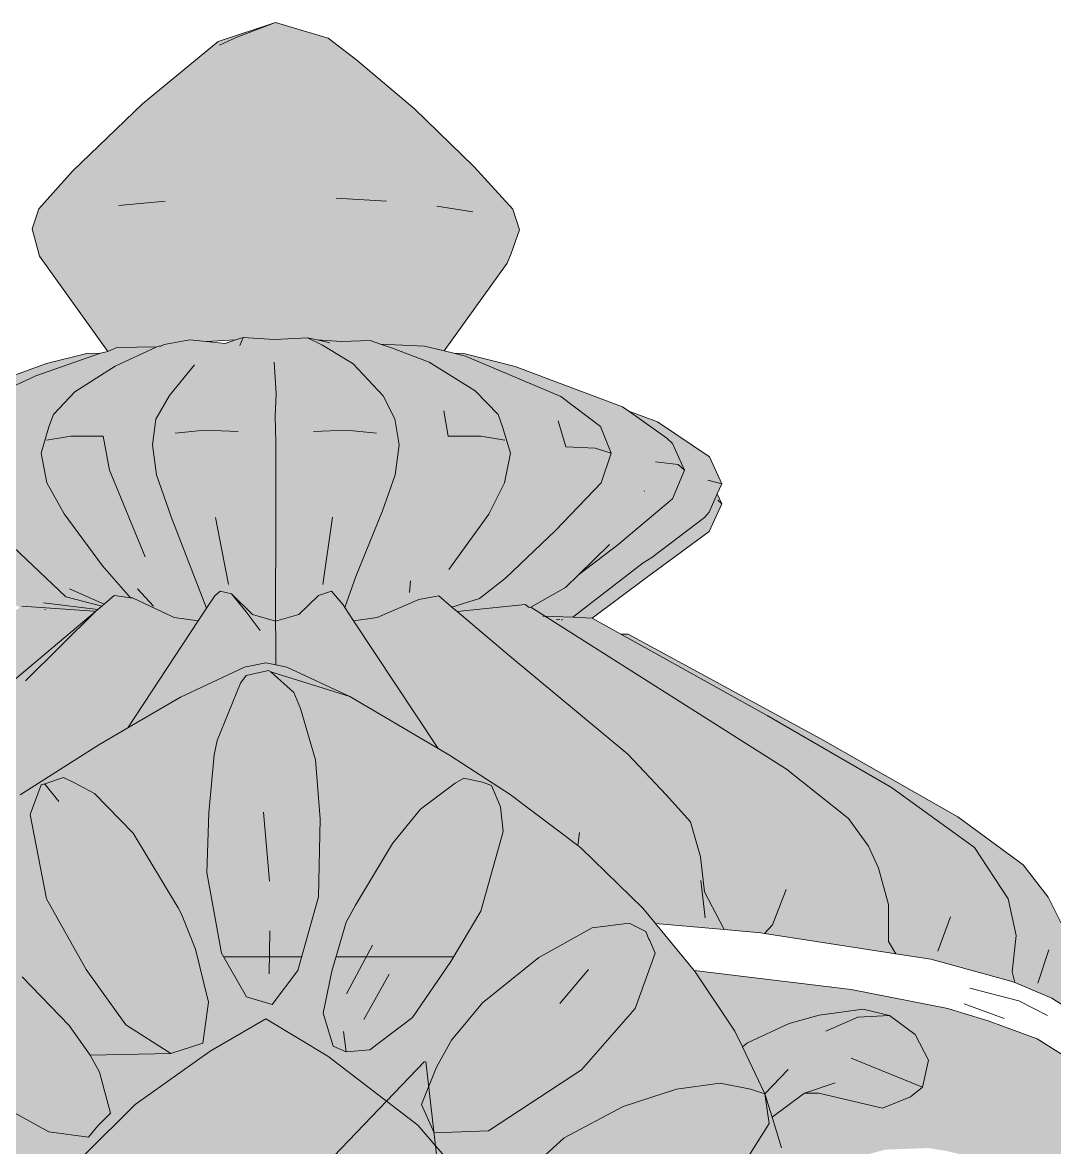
# Model space of a CAD drawing. Header units: inches. Extents: x 12792 to 19925, y -3298 to -817.
# Drawn here: x 18035.01 to 18041.2, y -954.05 to -947.29 of the extents above; entities that cross this region are included whole.
import ezdxf

# ---------------------------------------------------------------- set-up
doc = ezdxf.new("R2010")
doc.units = ezdxf.units.IN
doc.header["$MEASUREMENT"] = 0
doc.layers.add('.', color=30, linetype='Continuous')
doc.layers.add('Edges', color=7, linetype='Continuous')
pattern_1 = [(0, (18297.873, -2321.543), (0, 6.742824), [4.90387, -1.83895]), (90, (18297.873, -2321.543), (-6.742824, 4e-16), [4.90387, -1.83895])]

# ---------------------------------------------------------------- blocks, each defined once
blk = doc.blocks.new('gwg')
at = {"lineweight": 0}
h = blk.add_hatch(color=6, dxfattribs=at)
h.dxf.hatch_style = 1
h.set_gradient(color1=(248, 215, 49), color2=(247, 242, 129), name='CYLINDER')
h.paths.add_polyline_path([(18455.7938, -1564.4049), (18455.7746, -1564.3453), (18455.6631, -1564.2234), (18455.4934, -1564.0586), (18455.3291, -1563.9193), (18455.2471, -1563.8562), (18455.0965, -1563.8117), (18454.9318, -1563.8659), (18454.7158, -1564.0444), (18454.5157, -1564.2368), (18454.4191, -1564.3445), (18454.4005, -1564.4021), (18454.421, -1564.4802), (18454.6164, -1564.7523), (18454.6424, -1564.7409), (18454.7565, -1564.7394), (18454.7638, -1564.7376), (18454.7679, -1564.7372), (18454.7778, -1564.7328), (18454.8512, -1564.7193), (18454.8983, -1564.724), (18454.9816, -1564.7197), (18455.0034, -1564.7125), (18455.0934, -1564.718), (18455.1879, -1564.7135), (18455.2155, -1564.7196), (18455.284, -1564.7238), (18455.3667, -1564.7209), (18455.396, -1564.7312), (18455.5224, -1564.7376), (18455.578, -1564.751), (18455.7584, -1564.4998), (18455.7702, -1564.4719)])
h = blk.add_hatch(color=6, dxfattribs=at)
h.dxf.hatch_style = 1
h.set_gradient(color1=(248, 215, 49), color2=(247, 242, 129), name='CYLINDER')
h.paths.add_polyline_path([(18455.4496, -1565.0198), (18455.437, -1564.9451), (18455.4036, -1564.8791), (18455.3179, -1564.7881), (18455.2301, -1564.7343), (18455.1879, -1564.7135), (18455.0934, -1564.718), (18455.0034, -1564.7125), (18454.9816, -1564.7197), (18454.9523, -1564.7293), (18454.8983, -1564.724), (18454.8512, -1564.7193), (18454.7778, -1564.7328), (18454.7679, -1564.7372), (18454.7638, -1564.7376), (18454.7565, -1564.7394), (18454.6373, -1564.795), (18454.5223, -1564.8676), (18454.4614, -1564.9331), (18454.448, -1564.9681), (18454.4259, -1565.0436), (18454.4426, -1565.1287), (18454.4915, -1565.2171), (18454.6018, -1565.3653), (18454.6818, -1565.4567), (18454.6875, -1565.4574), (18454.806, -1565.5134), (18454.8751, -1565.5233), (18454.8986, -1565.4866), (18454.9226, -1565.4513), (18454.9383, -1565.4381), (18454.9701, -1565.446), (18455.0307, -1565.5046), (18455.0965, -1565.5242), (18455.1632, -1565.5046), (18455.2186, -1565.4501), (18455.2566, -1565.4382), (18455.2893, -1565.4774), (18455.294, -1565.4846), (18455.3258, -1565.3959), (18455.4021, -1565.2085), (18455.4381, -1565.1055)])
h = blk.add_hatch(color=6, dxfattribs=at)
h.dxf.hatch_style = 1
h.set_gradient(color1=(248, 215, 49), color2=(247, 242, 129), name='CYLINDER')
h.paths.add_polyline_path([(18455.396, -1564.7312), (18455.3667, -1564.7209), (18455.284, -1564.7238), (18455.2155, -1564.7196), (18455.1879, -1564.7135), (18455.2301, -1564.7343), (18455.3179, -1564.7881), (18455.4036, -1564.8791), (18455.437, -1564.9451), (18455.4496, -1565.0198), (18455.4381, -1565.1055), (18455.4021, -1565.2085), (18455.3258, -1565.3959), (18455.294, -1565.4846), (18455.3195, -1565.5231), (18455.387, -1565.5134), (18455.5056, -1565.4619), (18455.563, -1565.4516), (18455.6008, -1565.4836), (18455.6798, -1565.4588), (18455.7541, -1565.4009), (18455.8964, -1565.2649), (18456.0269, -1565.1278), (18456.0564, -1565.0437), (18456.0258, -1564.9674), (18455.9116, -1564.8814), (18455.6398, -1564.7659), (18455.6059, -1564.7577), (18455.578, -1564.751), (18455.5224, -1564.7376)])
h = blk.add_hatch(color=6, dxfattribs=at)
h.dxf.hatch_style = 1
h.set_gradient(color1=(248, 215, 49), color2=(247, 242, 129), name='CYLINDER')
h.paths.add_polyline_path([(18454.167, -1565.1278), (18454.1375, -1565.0437), (18454.166, -1564.9684), (18454.2534, -1564.8999), (18454.3126, -1564.8681), (18454.4103, -1564.8227), (18454.5952, -1564.7576), (18454.5567, -1564.7585), (18454.4412, -1564.7866), (18454.1076, -1564.9094), (18454.0899, -1564.922), (18453.9786, -1565.0006), (18453.9628, -1565.0153), (18453.9285, -1565.0917), (18453.9628, -1565.1738), (18454.0864, -1565.2812), (18454.211, -1565.375), (18454.2671, -1565.4273), (18454.3648, -1565.4851), (18454.371, -1565.4811), (18454.5762, -1565.4954), (18454.5814, -1565.4959), (18454.5876, -1565.4907), (18454.5992, -1565.4809), (18454.4966, -1565.4539), (18454.3083, -1565.2756)])
h = blk.add_hatch(color=6, dxfattribs=at)
h.dxf.hatch_style = 1
h.set_gradient(color1=(248, 215, 49), color2=(247, 242, 129), name='CYLINDER')
h.paths.add_polyline_path([(18454.4259, -1565.0436), (18454.448, -1564.9681), (18454.4614, -1564.9331), (18454.5223, -1564.8676), (18454.6373, -1564.795), (18454.7565, -1564.7394), (18454.6424, -1564.7409), (18454.6164, -1564.7523), (18454.5952, -1564.7576), (18454.4103, -1564.8227), (18454.3126, -1564.8681), (18454.2534, -1564.8999), (18454.166, -1564.9684), (18454.1375, -1565.0437), (18454.167, -1565.1278), (18454.3083, -1565.2756), (18454.4966, -1565.4539), (18454.5992, -1565.4809), (18454.6064, -1565.4749), (18454.6348, -1565.4509), (18454.6818, -1565.4567), (18454.6018, -1565.3653), (18454.4915, -1565.2171), (18454.4426, -1565.1287)])
h = blk.add_hatch(color=6, dxfattribs=at)
h.dxf.hatch_style = 1
h.set_gradient(color1=(248, 215, 49), color2=(247, 242, 129), name='CYLINDER')
h.paths.add_polyline_path([(18456.2655, -1565.0917), (18456.2311, -1565.0153), (18456.2154, -1565.0006), (18456.1061, -1564.9234), (18456.0879, -1564.9105), (18455.7815, -1564.7951), (18455.6344, -1564.7587), (18455.6059, -1564.7577), (18455.6398, -1564.7659), (18455.9116, -1564.8814), (18456.0258, -1564.9674), (18456.0564, -1565.0437), (18456.0269, -1565.1278), (18455.8964, -1565.2649), (18455.7541, -1565.4009), (18455.6798, -1565.4588), (18455.6008, -1565.4836), (18455.6154, -1565.4959), (18455.8097, -1565.4767), (18455.8219, -1565.4845), (18455.8261, -1565.4842), (18455.9258, -1565.4273), (18455.963, -1565.3911), (18456.0752, -1565.3058), (18456.2311, -1565.1738)])
h = blk.add_hatch(color=6, dxfattribs=at)
h.dxf.hatch_style = 1
h.set_gradient(color1=(248, 215, 49), color2=(247, 242, 129), name='CYLINDER')
h.paths.add_polyline_path([(18456.3595, -1565.1598), (18456.3724, -1565.1308), (18456.3371, -1565.0535), (18456.1886, -1564.9542), (18456.1061, -1564.9234), (18456.2154, -1565.0006), (18456.2311, -1565.0153), (18456.2655, -1565.0917), (18456.2311, -1565.1738), (18456.0752, -1565.3058), (18455.963, -1565.3911), (18455.9258, -1565.4273), (18455.8261, -1565.4842), (18455.8666, -1565.5098), (18455.9461, -1565.5129), (18456.1473, -1565.3572), (18456.1723, -1565.3414), (18456.3233, -1565.2277), (18456.3361, -1565.212)])
h = blk.add_hatch(color=6, dxfattribs=at)
h.dxf.hatch_style = 1
h.set_gradient(color1=(248, 215, 49), color2=(247, 242, 129), name='CYLINDER')
h.paths.add_polyline_path([(18456.3361, -1565.2678), (18456.3724, -1565.1885), (18456.3595, -1565.1598), (18456.3361, -1565.212), (18456.3233, -1565.2277), (18456.1723, -1565.3414), (18456.1473, -1565.3572), (18455.9461, -1565.5129), (18456.0017, -1565.5151), (18456.1559, -1565.3997)])
h = blk.add_hatch(color=6, dxfattribs=at)
h.dxf.hatch_style = 1
h.set_gradient(color1=(248, 215, 49), color2=(247, 242, 129), name='CYLINDER')
h.paths.add_polyline_path([(18455.0967, -1565.5812), (18455.0965, -1565.5242), (18455.0307, -1565.5046), (18454.9701, -1565.446), (18454.9383, -1565.4381), (18454.9226, -1565.4513), (18454.8986, -1565.4866), (18454.8751, -1565.5233), (18454.6734, -1565.8291), (18454.8243, -1565.741), (18455.0077, -1565.6552), (18455.068, -1565.6426), (18455.0967, -1565.6486)])
h = blk.add_hatch(color=6, dxfattribs=at)
h.dxf.hatch_style = 1
h.set_gradient(color1=(248, 215, 49), color2=(247, 242, 129), name='CYLINDER')
h.paths.add_polyline_path([(18455.3195, -1565.5231), (18455.294, -1565.4846), (18455.2893, -1565.4774), (18455.2566, -1565.4382), (18455.2186, -1565.4501), (18455.1632, -1565.5046), (18455.0965, -1565.5242), (18455.0967, -1565.5812), (18455.0967, -1565.6486), (18455.1284, -1565.6552), (18455.3089, -1565.7392), (18455.5612, -1565.8881)])
h = blk.add_hatch(color=6, dxfattribs=at)
h.dxf.hatch_style = 1
h.set_gradient(color1=(248, 215, 49), color2=(247, 242, 129), name='CYLINDER')
h.paths.add_polyline_path([(18454.8751, -1565.5233), (18454.806, -1565.5134), (18454.6875, -1565.4574), (18454.6818, -1565.4567), (18454.6348, -1565.4509), (18454.6064, -1565.4749), (18454.5992, -1565.4809), (18454.5876, -1565.4907), (18454.5814, -1565.4959), (18454.0984, -1565.9033), (18453.9805, -1566.0272), (18453.9255, -1566.1055), (18453.9137, -1566.1671), (18453.8863, -1566.2689), (18453.8811, -1566.311), (18453.863, -1566.3399), (18453.8238, -1566.4061), (18453.9497, -1566.3932), (18453.9891, -1566.3458), (18454.165, -1566.1733), (18454.3657, -1566.0208), (18454.591, -1565.8772), (18454.6734, -1565.8291)])
h = blk.add_hatch(color=6, dxfattribs=at)
h.dxf.hatch_style = 1
h.set_gradient(color1=(248, 215, 49), color2=(247, 242, 129), name='CYLINDER')
h.paths.add_polyline_path([(18456.2134, -1566.0203), (18456.1035, -1565.9039), (18455.7653, -1565.6226), (18455.6154, -1565.4959), (18455.6008, -1565.4836), (18455.563, -1565.4516), (18455.5056, -1565.4619), (18455.387, -1565.5134), (18455.3195, -1565.5231), (18455.5612, -1565.8881), (18455.5961, -1565.9087), (18455.7674, -1566.0192), (18455.9606, -1566.1653), (18455.9703, -1566.1727), (18456.1464, -1566.3449), (18456.1824, -1566.3885), (18456.3789, -1566.4058), (18456.3233, -1566.2982), (18456.3116, -1566.1975), (18456.2831, -1566.0976)])
h = blk.add_hatch(color=6, dxfattribs=at)
h.dxf.hatch_style = 1
h.set_gradient(color1=(248, 215, 49), color2=(247, 242, 129), name='CYLINDER')
h.paths.add_polyline_path([(18454.5814, -1565.4959), (18454.5762, -1565.4954), (18454.371, -1565.4811), (18454.3648, -1565.4851), (18454.3261, -1565.5105), (18453.6294, -1565.9579), (18453.4613, -1566.0898), (18453.4255, -1566.1689), (18453.3759, -1566.2327), (18453.3523, -1566.3354), (18453.3504, -1566.4411), (18453.3312, -1566.4715), (18453.3904, -1566.4591), (18453.7122, -1566.4175), (18453.8238, -1566.4061), (18453.863, -1566.3399), (18453.8811, -1566.311), (18453.8863, -1566.2689), (18453.9137, -1566.1671), (18453.9255, -1566.1055), (18453.9805, -1566.0272), (18454.0984, -1565.9033)])
h = blk.add_hatch(color=6, dxfattribs=at)
h.dxf.hatch_style = 1
h.set_gradient(color1=(248, 215, 49), color2=(247, 242, 129), name='CYLINDER')
h.paths.add_polyline_path([(18456.7346, -1566.0879), (18456.5574, -1565.9468), (18455.8261, -1565.4842), (18455.8219, -1565.4845), (18455.8097, -1565.4767), (18455.6154, -1565.4959), (18455.7653, -1565.6226), (18456.1035, -1565.9039), (18456.2134, -1566.0203), (18456.2831, -1566.0976), (18456.3116, -1566.1975), (18456.3233, -1566.2982), (18456.3789, -1566.4058), (18456.4844, -1566.4151), (18456.4943, -1566.417), (18456.8701, -1566.4752), (18456.8494, -1566.4401), (18456.8494, -1566.3345), (18456.82, -1566.2307), (18456.7915, -1566.1671)])
h = blk.add_hatch(color=6, dxfattribs=at)
h.dxf.hatch_style = 1
h.set_gradient(color1=(248, 215, 49), color2=(247, 242, 129), name='CYLINDER')
h.paths.add_polyline_path([(18457.191, -1566.3178), (18457.0948, -1566.171), (18456.8573, -1565.9998), (18456.502, -1565.7933), (18456.0839, -1565.5608), (18456.0017, -1565.5151), (18455.9461, -1565.5129), (18455.8666, -1565.5098), (18456.5574, -1565.9468), (18456.7346, -1566.0879), (18456.7915, -1566.1671), (18456.82, -1566.2307), (18456.8494, -1566.3345), (18456.8494, -1566.4401), (18456.8701, -1566.4752), (18456.9697, -1566.4907), (18457.1988, -1566.5531), (18457.21, -1566.5577), (18457.2028, -1566.5272), (18457.2145, -1566.4225)])
h = blk.add_hatch(color=6, dxfattribs=at)
h.dxf.hatch_style = 1
h.set_gradient(color1=(248, 215, 49), color2=(247, 242, 129), name='CYLINDER')
h.paths.add_polyline_path([(18457.3058, -1566.3137), (18457.2342, -1566.2209), (18457.0477, -1566.0839), (18456.6551, -1565.8608), (18456.1043, -1565.5615), (18456.0839, -1565.5608), (18456.502, -1565.7933), (18456.8573, -1565.9998), (18457.0948, -1566.171), (18457.191, -1566.3178), (18457.2145, -1566.4225), (18457.2028, -1566.5272), (18457.21, -1566.5577), (18457.3163, -1566.6017), (18457.353, -1566.6263), (18457.3697, -1566.5477), (18457.3755, -1566.5204), (18457.3569, -1566.4166)])
h = blk.add_hatch(color=6, dxfattribs=at)
h.dxf.hatch_style = 1
h.set_gradient(color1=(248, 215, 49), color2=(247, 242, 129), name='CYLINDER')
h.paths.add_polyline_path([(18455.5612, -1565.8881), (18455.3089, -1565.7392), (18455.083, -1565.6687), (18455.1486, -1565.728), (18455.1674, -1565.7736), (18455.2103, -1565.9202), (18455.2238, -1566.089), (18455.219, -1566.312), (18455.1602, -1566.5234), (18455.0866, -1566.6202), (18455.0127, -1566.5981), (18454.9416, -1566.4738), (18454.8997, -1566.2423), (18454.9054, -1566.0718), (18454.9203, -1565.9064), (18454.929, -1565.8652), (18454.996, -1565.7016), (18455.012, -1565.6795), (18455.0759, -1565.6652), (18455.083, -1565.6687), (18455.3089, -1565.7392), (18455.1284, -1565.6552), (18455.0967, -1565.6486), (18455.068, -1565.6426), (18455.0077, -1565.6552), (18454.8243, -1565.741), (18454.6734, -1565.8291), (18454.591, -1565.8772), (18454.3657, -1566.0208), (18454.165, -1566.1733), (18453.9891, -1566.3458), (18453.9497, -1566.3932), (18453.909, -1566.4421), (18453.8405, -1566.5246), (18453.8386, -1566.5279), (18453.7303, -1566.6895), (18453.7264, -1566.6954), (18453.6841, -1566.7821), (18453.6419, -1566.8698), (18453.6417, -1566.8698), (18453.6389, -1566.8747), (18453.7687, -1566.8449), (18453.8979, -1566.8623), (18454.0864, -1566.926), (18454.2318, -1567.0204), (18454.3242, -1567.0994), (18454.3522, -1567.1234), (18454.4004, -1567.2072), (18454.3783, -1567.2916), (18454.3251, -1567.2976), (18454.2022, -1567.3117), (18453.9573, -1567.2371), (18453.7207, -1567.0872), (18453.6382, -1566.9658), (18453.6222, -1566.9233), (18453.5914, -1567.0291), (18453.5856, -1567.1071), (18453.579, -1567.1952), (18453.6153, -1567.3605), (18453.7067, -1567.5765), (18453.7242, -1567.502), (18453.74, -1567.4675), (18453.7573, -1567.4473), (18453.8527, -1567.3831), (18453.9752, -1567.3498), (18454.1121, -1567.3409), (18454.2099, -1567.3676), (18454.2886, -1567.3999), (18454.331, -1567.4903), (18454.2519, -1567.5871), (18454.1236, -1567.6484), (18454.0078, -1567.6686), (18453.8093, -1567.6482), (18453.7067, -1567.5765), (18453.7681, -1567.6956), (18453.875, -1567.8625), (18453.967, -1567.9749), (18453.9685, -1567.876), (18454.0567, -1567.7705), (18454.1481, -1567.7247), (18454.2488, -1567.7053), (18454.3588, -1567.7297), (18454.4058, -1567.7932), (18454.4061, -1567.7961), (18454.468, -1567.855), (18454.3757, -1567.5632), (18454.3736, -1567.4948), (18454.3739, -1567.4753), (18454.3735, -1567.4558), (18454.3742, -1567.4532), (18454.3752, -1567.3808), (18454.4173, -1567.2551), (18454.5498, -1567.0498), (18454.6947, -1566.906), (18454.909, -1566.7542), (18455.068, -1566.6613), (18455.2453, -1566.7685), (18455.5035, -1566.9653), (18455.6268, -1567.1091), (18455.7508, -1567.3476), (18455.754, -1567.4979), (18455.7541, -1567.5686), (18455.7124, -1567.6854), (18455.6419, -1567.8283), (18455.5722, -1567.9935), (18455.4954, -1568.0857), (18454.6472, -1568.0949), (18454.5324, -1567.9598), (18454.468, -1567.855), (18454.378, -1567.9341), (18454.2272, -1568.0435), (18454.0144, -1568.0356), (18454.1641, -1568.1544), (18454.3122, -1568.1941), (18455.8081, -1568.1935), (18455.972, -1568.1546), (18456.1127, -1568.0405), (18455.9556, -1568.051), (18455.8179, -1567.9889), (18455.7265, -1567.8778), (18455.7402, -1567.7901), (18455.7485, -1567.7635), (18455.7638, -1567.745), (18455.8315, -1567.7211), (18455.8334, -1567.7201), (18455.8364, -1567.7194), (18455.89, -1567.7053), (18456.0167, -1567.7333), (18456.1025, -1567.7886), (18456.153, -1567.8478), (18456.1564, -1567.8574), (18456.1764, -1567.9322), (18456.1794, -1567.9599), (18456.2631, -1567.859), (18456.3683, -1567.6948), (18456.4356, -1567.5611), (18456.3993, -1567.6069), (18456.259, -1567.6658), (18456.1019, -1567.6635), (18455.9381, -1567.6189), (18455.8136, -1567.5114), (18455.8223, -1567.4431), (18455.8623, -1567.4057), (18455.8642, -1567.4016), (18455.8681, -1567.4003), (18455.8932, -1567.3768), (18455.9678, -1567.3501), (18456.1338, -1567.3424), (18456.2797, -1567.3805), (18456.3777, -1567.4428), (18456.4191, -1567.498), (18456.4356, -1567.5611), (18456.5192, -1567.3619), (18456.5559, -1567.1947), (18456.5517, -1567.1394), (18456.5433, -1567.0301), (18456.5164, -1566.9428), (18456.4956, -1566.8757), (18456.5078, -1566.9604), (18456.4385, -1567.071), (18456.3344, -1567.1498), (18456.1598, -1567.2453), (18455.9394, -1567.3114), (18455.798, -1567.3044), (18455.7312, -1567.2347), (18455.7741, -1567.1353), (18455.9215, -1567.0015), (18456.0903, -1566.9118), (18456.2425, -1566.862), (18456.3676, -1566.8449), (18456.4542, -1566.8621), (18456.4956, -1566.8757), (18456.4311, -1566.7416), (18456.4092, -1566.6961), (18456.2946, -1566.5243), (18456.1824, -1566.3885), (18456.1464, -1566.3449), (18455.9703, -1566.1727), (18455.9606, -1566.1653), (18455.7674, -1566.0192), (18455.5961, -1565.9087)])
h.paths.add_polyline_path([(18455.5105, -1566.0613), (18455.6098, -1565.9873), (18455.6351, -1565.9728), (18455.6877, -1565.984), (18455.7136, -1565.9937), (18455.7393, -1566.0552), (18455.7476, -1566.1251), (18455.6829, -1566.3531), (18455.5974, -1566.4975), (18455.4874, -1566.6572), (18455.366, -1566.7501), (18455.298, -1566.7554), (18455.261, -1566.7395), (18455.2328, -1566.6449), (18455.257, -1566.5253), (18455.2981, -1566.3846), (18455.3249, -1566.3359), (18455.4302, -1566.16)], flags=16)
h.paths.add_polyline_path([(18454.8175, -1566.3439), (18454.8271, -1566.3616), (18454.8671, -1566.4623), (18454.9043, -1566.6139), (18454.8879, -1566.7311), (18454.7965, -1566.7608), (18454.5664, -1566.765), (18454.5928, -1566.8134), (18454.6241, -1566.9314), (18454.5883, -1566.967), (18454.5614, -1566.9996), (18454.4483, -1566.9847), (18454.2556, -1566.8784), (18454.0897, -1566.7276), (18453.9993, -1566.6023), (18453.9553, -1566.4944), (18453.9764, -1566.4239), (18453.986, -1566.407), (18454.0156, -1566.39), (18454.1132, -1566.3916), (18454.2429, -1566.4586), (18454.3717, -1566.5415), (18454.5065, -1566.6801), (18454.5664, -1566.765), (18454.7965, -1566.7608), (18454.668, -1566.6783), (18454.5545, -1566.5198), (18454.4415, -1566.318), (18454.3944, -1566.0773), (18454.4258, -1565.9919), (18454.4364, -1565.9896), (18454.4898, -1565.9712), (18454.5215, -1565.9859), (18454.5784, -1566.0169), (18454.689, -1566.1303)], flags=16)
h.paths.add_polyline_path([(18455.8489, -1566.4856), (18456.0019, -1566.401), (18456.1075, -1566.3881), (18456.1549, -1566.411), (18456.1639, -1566.4336), (18456.1653, -1566.4353), (18456.1814, -1566.4731), (18456.1246, -1566.6319), (18455.9712, -1566.8071), (18455.7048, -1566.9813), (18455.5495, -1566.9873), (18455.5132, -1566.9066), (18455.5568, -1566.7993), (18455.599, -1566.7221), (18455.6878, -1566.6152)], flags=16)
h = blk.add_hatch(color=221, dxfattribs=at)
h.dxf.hatch_style = 1
h.paths.add_polyline_path([(18454.689, -1566.1303), (18454.5784, -1566.0169), (18454.5215, -1565.9859), (18454.4898, -1565.9712), (18454.4364, -1565.9896), (18454.4258, -1565.9919), (18454.3944, -1566.0773), (18454.4415, -1566.318), (18454.5545, -1566.5198), (18454.668, -1566.6783), (18454.7965, -1566.7608), (18454.8879, -1566.7311), (18454.9043, -1566.6139), (18454.8671, -1566.4623), (18454.8271, -1566.3616), (18454.8175, -1566.3439)])
h.paths.add_polyline_path([(18454.3717, -1566.5415), (18454.2429, -1566.4586), (18454.1132, -1566.3916), (18454.0156, -1566.39), (18453.986, -1566.407), (18453.9764, -1566.4239), (18453.9553, -1566.4944), (18453.9993, -1566.6023), (18454.0897, -1566.7276), (18454.2556, -1566.8784), (18454.4483, -1566.9847), (18454.5614, -1566.9996), (18454.5883, -1566.967), (18454.6241, -1566.9314), (18454.5928, -1566.8134), (18454.5664, -1566.765), (18454.5065, -1566.6801)])
h.paths.add_polyline_path([(18454.2318, -1567.0204), (18454.0864, -1566.926), (18453.8979, -1566.8623), (18453.7687, -1566.8449), (18453.6389, -1566.8747), (18453.6222, -1566.9233), (18453.6382, -1566.9658), (18453.7207, -1567.0872), (18453.9573, -1567.2371), (18454.2022, -1567.3117), (18454.3251, -1567.2976), (18454.3783, -1567.2916), (18454.4004, -1567.2072), (18454.3522, -1567.1234), (18454.3242, -1567.0994)])
h.paths.add_polyline_path([(18454.2886, -1567.3999), (18454.2099, -1567.3676), (18454.1121, -1567.3409), (18453.9752, -1567.3498), (18453.8527, -1567.3831), (18453.7573, -1567.4473), (18453.74, -1567.4675), (18453.7242, -1567.502), (18453.7067, -1567.5765), (18453.8093, -1567.6482), (18454.0078, -1567.6686), (18454.1236, -1567.6484), (18454.2519, -1567.5871), (18454.331, -1567.4903)])
h.paths.add_polyline_path([(18454.4068, -1567.8017), (18454.4058, -1567.7932), (18454.3588, -1567.7297), (18454.2488, -1567.7053), (18454.1481, -1567.7247), (18454.0567, -1567.7705), (18453.9685, -1567.876), (18453.967, -1567.9749), (18454.0144, -1568.0356), (18454.2272, -1568.0435), (18454.378, -1567.9341), (18454.3864, -1567.9189), (18454.4163, -1567.8634)])
h.paths.add_polyline_path([(18456.0167, -1567.7333), (18455.89, -1567.7053), (18455.8333, -1567.7202), (18455.8315, -1567.7211), (18455.7638, -1567.745), (18455.7485, -1567.7635), (18455.7402, -1567.7901), (18455.7265, -1567.8778), (18455.8179, -1567.9889), (18455.9556, -1568.051), (18456.1127, -1568.0405), (18456.1536, -1567.9996), (18456.1794, -1567.9599), (18456.1764, -1567.9322), (18456.1564, -1567.8574), (18456.153, -1567.8478), (18456.1025, -1567.7886)])
h.paths.add_polyline_path([(18456.2797, -1567.3805), (18456.1338, -1567.3424), (18455.9678, -1567.3501), (18455.8932, -1567.3768), (18455.8681, -1567.4003), (18455.8642, -1567.4016), (18455.8623, -1567.4057), (18455.8223, -1567.4431), (18455.8136, -1567.5114), (18455.9381, -1567.6189), (18456.1019, -1567.6635), (18456.259, -1567.6658), (18456.3993, -1567.6069), (18456.4356, -1567.5611), (18456.4191, -1567.498), (18456.3777, -1567.4428)])
h.paths.add_polyline_path([(18456.5078, -1566.9604), (18456.4956, -1566.8757), (18456.4542, -1566.8621), (18456.3676, -1566.8449), (18456.2425, -1566.862), (18456.0903, -1566.9118), (18455.9215, -1567.0015), (18455.7741, -1567.1353), (18455.7312, -1567.2347), (18455.798, -1567.3044), (18455.9394, -1567.3114), (18456.1598, -1567.2453), (18456.3344, -1567.1498), (18456.4385, -1567.071)])
h.paths.add_polyline_path([(18456.1814, -1566.4731), (18456.1653, -1566.4353), (18456.1639, -1566.4336), (18456.1549, -1566.411), (18456.1075, -1566.3881), (18456.0019, -1566.401), (18455.8489, -1566.4856), (18455.6878, -1566.6152), (18455.599, -1566.7221), (18455.5568, -1566.7993), (18455.5132, -1566.9066), (18455.5495, -1566.9873), (18455.7048, -1566.9813), (18455.9712, -1566.8071), (18456.1246, -1566.6319)])
h.paths.add_polyline_path([(18455.6829, -1566.3531), (18455.7476, -1566.1251), (18455.7393, -1566.0552), (18455.7136, -1565.9937), (18455.6877, -1565.984), (18455.6351, -1565.9728), (18455.6098, -1565.9873), (18455.5105, -1566.0613), (18455.4302, -1566.16), (18455.3249, -1566.3359), (18455.2981, -1566.3846), (18455.257, -1566.5253), (18455.2328, -1566.6449), (18455.261, -1566.7395), (18455.298, -1566.7554), (18455.366, -1566.7501), (18455.4874, -1566.6572), (18455.5974, -1566.4975)])
h.paths.add_polyline_path([(18455.219, -1566.312), (18455.2238, -1566.089), (18455.2103, -1565.9202), (18455.1674, -1565.7736), (18455.1486, -1565.728), (18455.083, -1565.6687), (18455.0759, -1565.6652), (18455.012, -1565.6795), (18454.996, -1565.7016), (18454.929, -1565.8652), (18454.9203, -1565.9064), (18454.9054, -1566.0718), (18454.8997, -1566.2423), (18454.9416, -1566.4738), (18455.0127, -1566.5981), (18455.0866, -1566.6202), (18455.1602, -1566.5234)])
h = blk.add_hatch(dxfattribs=at)
h.set_pattern_fill('ANGLE', color=221, scale=0.965329)
h.set_pattern_definition(pattern_1)
h.paths.add_polyline_path([(18454.8997, -1566.2423), (18454.9416, -1566.4738), (18455.0127, -1566.5981), (18455.0866, -1566.6202), (18455.1602, -1566.5234), (18455.219, -1566.312), (18455.2238, -1566.089), (18455.2103, -1565.9202), (18455.1674, -1565.7736), (18455.1486, -1565.728), (18455.083, -1565.6687), (18455.0759, -1565.6652), (18455.012, -1565.6795), (18454.996, -1565.7016), (18454.929, -1565.8652), (18454.9203, -1565.9064), (18454.9054, -1566.0718)])
h = blk.add_hatch(dxfattribs=at)
h.set_pattern_fill('ANGLE', color=221, scale=0.965329)
h.set_pattern_definition(pattern_1)
h.paths.add_polyline_path([(18455.3249, -1566.3359), (18455.2981, -1566.3846), (18455.257, -1566.5253), (18455.2328, -1566.6449), (18455.261, -1566.7395), (18455.298, -1566.7554), (18455.366, -1566.7501), (18455.4874, -1566.6572), (18455.5974, -1566.4975), (18455.6829, -1566.3531), (18455.7476, -1566.1251), (18455.7393, -1566.0552), (18455.7136, -1565.9937), (18455.6877, -1565.984), (18455.6351, -1565.9728), (18455.6098, -1565.9873), (18455.5105, -1566.0613), (18455.4302, -1566.16)])
h = blk.add_hatch(color=6, dxfattribs=at)
h.dxf.hatch_style = 1
h.set_gradient(color1=(248, 215, 49), color2=(247, 242, 129), name='CYLINDER')
h.paths.add_polyline_path([(18457.3996, -1566.8507), (18457.3886, -1566.8279), (18457.3588, -1566.7714), (18457.2744, -1566.7189), (18457.1337, -1566.6666), (18457.0585, -1566.6437), (18457.0335, -1566.6363), (18457.0188, -1566.6313), (18456.7418, -1566.577), (18456.2935, -1566.5227), (18456.4092, -1566.6961), (18456.4311, -1566.7416), (18456.4454, -1566.7297), (18456.5652, -1566.6748), (18456.6512, -1566.6505), (18456.7769, -1566.6338), (18456.8516, -1566.652), (18456.9251, -1566.7059), (18456.9632, -1566.779), (18456.9464, -1566.8565), (18456.9123, -1566.8847), (18456.832, -1566.9172), (18456.65, -1566.8734), (18456.6084, -1566.874), (18456.6056, -1566.8757), (18456.5164, -1566.9428), (18456.5433, -1567.0301), (18456.5517, -1567.1394), (18456.6828, -1567.0777), (18456.8401, -1567.0353), (18456.9636, -1567.0308), (18457.0116, -1567.0386), (18457.1849, -1567.0779), (18457.3063, -1567.1503), (18457.3673, -1567.2095), (18457.4417, -1567.2966), (18457.4883, -1567.4258), (18457.4879, -1567.5964), (18457.4548, -1567.6822), (18457.4015, -1567.7341), (18457.2993, -1567.7566), (18457.2849, -1567.6572), (18457.1721, -1567.4375), (18457.097, -1567.356), (18456.8578, -1567.2971), (18456.5603, -1567.3495), (18456.5428, -1567.3334), (18456.5561, -1567.2725), (18456.5559, -1567.1947), (18456.5192, -1567.3619), (18456.4356, -1567.5611), (18456.3683, -1567.6948), (18456.2631, -1567.859), (18456.1794, -1567.9599), (18456.1536, -1567.9996), (18456.1127, -1568.0405), (18455.972, -1568.1546), (18455.8081, -1568.1935), (18454.3122, -1568.1941), (18454.1641, -1568.1544), (18454.0144, -1568.0356), (18453.967, -1567.9749), (18453.875, -1567.8625), (18453.7681, -1567.6956), (18453.7067, -1567.5765), (18453.6153, -1567.3605), (18453.579, -1567.1952), (18453.5786, -1567.2816), (18453.5818, -1567.3052), (18453.6158, -1567.4672), (18453.6639, -1567.5679), (18453.6849, -1567.6163), (18453.7628, -1567.7867), (18453.8211, -1567.8649), (18453.8319, -1567.9015), (18453.8216, -1567.9029), (18453.8863, -1568.0039), (18454.0105, -1568.1537), (18454.0691, -1568.1939), (18454.1376, -1568.2616), (18454.1993, -1568.2938), (18454.2653, -1568.329), (18454.2925, -1568.3267), (18454.3353, -1568.3232), (18454.3512, -1568.2743), (18454.4511, -1568.2571), (18454.5601, -1568.2515), (18454.7204, -1568.2628), (18454.7765, -1568.2818), (18454.9251, -1568.2774), (18454.9247, -1568.27), (18454.9625, -1568.2493), (18455.0225, -1568.2364), (18455.195, -1568.2312), (18455.3129, -1568.242), (18455.3583, -1568.2569), (18455.3654, -1568.2781), (18455.4862, -1568.2819), (18455.5322, -1568.2549), (18455.6642, -1568.2397), (18455.8353, -1568.2448), (18455.9247, -1568.2646), (18455.9499, -1568.2851), (18456.0497, -1568.205), (18456.1239, -1568.153), (18456.1286, -1568.1521), (18456.1629, -1568.1073), (18456.2625, -1567.9797), (18456.3161, -1567.8893), (18456.3088, -1567.8885), (18456.3124, -1567.8638), (18456.3685, -1567.7875), (18456.3888, -1567.7593), (18456.4476, -1567.6491), (18456.4377, -1567.6365), (18456.4458, -1567.6146), (18456.513, -1567.4765), (18456.7129, -1567.4426), (18456.848, -1567.4472), (18456.9691, -1567.4712), (18457.143, -1567.5698), (18457.2006, -1567.6317), (18457.2757, -1567.7189), (18457.3226, -1567.8265), (18457.3201, -1567.9517), (18457.3015, -1568.0602), (18457.2517, -1568.1381), (18457.1942, -1568.1708), (18457.0806, -1568.1687), (18457.0828, -1568.1886), (18457.0582, -1568.285), (18457.0344, -1568.3446), (18456.9614, -1568.4073), (18457.1014, -1568.4531), (18457.1704, -1568.4934), (18457.2039, -1568.4496), (18457.2548, -1568.3773), (18457.1937, -1568.359), (18457.1943, -1568.3078), (18457.2414, -1568.1862), (18457.3772, -1568.1025), (18457.3976, -1568.1024), (18457.4267, -1568.1116), (18457.4575, -1568.0423), (18457.4144, -1568.0303), (18457.397, -1567.9685), (18457.4194, -1567.859), (18457.4436, -1567.79), (18457.529, -1567.7034), (18457.5461, -1567.6941), (18457.5701, -1567.707), (18457.5881, -1567.6026), (18457.56, -1567.59), (18457.5622, -1567.5199), (18457.5285, -1567.3632), (18457.5048, -1567.2368), (18457.5295, -1567.2011), (18457.5292, -1567.1786), (18457.5373, -1567.1809), (18457.509, -1567.0752)])
h = blk.add_hatch(color=5, dxfattribs=at)
h.dxf.hatch_style = 1
h.paths.add_polyline_path([(18455.3672, -1567.392), (18455.2092, -1567.2394), (18455.034, -1567.2104), (18454.8868, -1567.2477), (18454.758, -1567.3536), (18454.7006, -1567.4778), (18454.6984, -1567.6469), (18454.7914, -1567.8164), (18454.9053, -1567.89), (18455.0145, -1567.9224), (18455.1309, -1567.9131), (18455.3024, -1567.8221), (18455.4087, -1567.645)], flags=0)
h.paths.add_polyline_path([(18455.2453, -1566.7685), (18455.068, -1566.6613), (18454.909, -1566.7542), (18454.6947, -1566.906), (18454.5498, -1567.0498), (18454.4173, -1567.2551), (18454.3752, -1567.3808), (18454.3742, -1567.4532), (18454.3735, -1567.4558), (18454.3739, -1567.4753), (18454.3736, -1567.4948), (18454.474, -1567.8124), (18454.5807, -1567.9562), (18454.6462, -1568.0333), (18455.4945, -1568.0252), (18455.5769, -1567.9223), (18455.631, -1567.7921), (18455.7264, -1567.5929), (18455.754, -1567.4979), (18455.7508, -1567.3476), (18455.6268, -1567.1091), (18455.5035, -1566.9653)])
h.paths.add_polyline_path([(18455.0533, -1567.0733), (18455.1937, -1567.0937), (18455.3408, -1567.1738), (18455.4588, -1567.3282), (18455.4945, -1567.484), (18455.4724, -1567.6489), (18455.3691, -1567.81), (18455.2624, -1567.891), (18455.102, -1567.9342), (18454.9417, -1567.9226), (18454.78, -1567.849), (18454.6932, -1567.7562), (18454.6337, -1567.647), (18454.6134, -1567.4776), (18454.6671, -1567.2911), (18454.7611, -1567.1778), (18454.9371, -1567.0834)], flags=16)
h.paths.add_polyline_path([(18455.034, -1567.2104), (18455.2092, -1567.2394), (18455.3672, -1567.392), (18455.4087, -1567.645), (18455.3024, -1567.8221), (18455.1309, -1567.9131), (18455.0145, -1567.9224), (18454.9053, -1567.89), (18454.7914, -1567.8164), (18454.6984, -1567.6469), (18454.7006, -1567.4778), (18454.758, -1567.3536), (18454.8868, -1567.2477)], flags=0)
h = blk.add_hatch(color=221, dxfattribs=at)
h.dxf.hatch_style = 1
h.paths.add_polyline_path([(18456.9251, -1566.7059), (18456.8516, -1566.652), (18456.7769, -1566.6338), (18456.6512, -1566.6505), (18456.5652, -1566.6748), (18456.4454, -1566.7297), (18456.4311, -1566.7416), (18456.4956, -1566.8757), (18456.5164, -1566.9428), (18456.6077, -1566.874), (18456.65, -1566.8734), (18456.832, -1566.9172), (18456.9123, -1566.8847), (18456.9464, -1566.8565), (18456.9632, -1566.779)])
at = {"layer": '.', "color": 7, "linetype": 'Continuous', "lineweight": 0, "true_color": 0xffffff, "transparency": 33554687}
for p, q in [((18454.918, -1565.1141), (18454.918, -1565.1141)), ((18455.4514, -1565.7286), (18455.4514, -1565.7286)), ((18454.9284, -1567.4021), (18455.5219, -1566.7835)), ((18455.61, -1567.5068), (18455.5258, -1566.7831))]:
    blk.add_line(p, q, dxfattribs=at)
at = {"layer": 'Edges', "lineweight": 0}
for p, q in [((18455.0965, -1563.8117), (18454.9318, -1563.8659)), ((18455.0965, -1563.8117), (18454.9851, -1563.8535)), ((18455.2471, -1563.8562), (18455.0965, -1563.8117)), ((18454.9851, -1563.8535), (18454.9363, -1563.8763)), ((18455.3291, -1563.9193), (18455.2471, -1563.8562)), ((18454.9318, -1563.8659), (18454.7158, -1564.0444)), ((18455.4934, -1564.0586), (18455.3291, -1563.9193)), ((18454.7158, -1564.0444), (18454.5157, -1564.2368)), ((18455.6631, -1564.2234), (18455.4934, -1564.0586)), ((18454.5157, -1564.2368), (18454.4191, -1564.3445)), ((18455.7746, -1564.3453), (18455.6631, -1564.2234)), ((18455.2698, -1564.3145), (18455.4135, -1564.3225)), ((18454.4191, -1564.3445), (18454.4005, -1564.4021)), ((18454.7804, -1564.3225), (18454.6485, -1564.3348)), ((18455.5578, -1564.3367), (18455.6608, -1564.3528)), ((18455.7938, -1564.4049), (18455.7746, -1564.3453)), ((18454.4005, -1564.4021), (18454.421, -1564.4802)), ((18455.7702, -1564.4719), (18455.7938, -1564.4049)), ((18455.7584, -1564.4998), (18455.7702, -1564.4719)), ((18454.421, -1564.4802), (18454.6164, -1564.7523)), ((18455.578, -1564.751), (18455.7584, -1564.4998)), ((18454.7778, -1564.7328), (18454.7679, -1564.7372)), ((18454.8512, -1564.7193), (18454.7778, -1564.7328)), ((18454.8983, -1564.724), (18454.8512, -1564.7193)), ((18454.8983, -1564.724), (18454.9816, -1564.7197)), ((18454.9523, -1564.7293), (18454.8983, -1564.724)), ((18454.9816, -1564.7197), (18454.9523, -1564.7293)), ((18455.0034, -1564.7125), (18454.9816, -1564.7197)), ((18454.9937, -1564.7354), (18455.0034, -1564.7125)), ((18455.0934, -1564.718), (18455.0034, -1564.7125)), ((18455.1879, -1564.7135), (18455.0934, -1564.718)), ((18455.2301, -1564.7343), (18455.1879, -1564.7135)), ((18455.2155, -1564.7196), (18455.1879, -1564.7135)), ((18455.2155, -1564.7196), (18455.284, -1564.7238)), ((18455.2515, -1564.7276), (18455.2155, -1564.7196)), ((18455.3667, -1564.7209), (18455.284, -1564.7238)), ((18455.3667, -1564.7209), (18455.396, -1564.7312)), ((18455.5224, -1564.7376), (18455.396, -1564.7312)), ((18455.396, -1564.7312), (18455.4282, -1564.7424)), ((18454.5952, -1564.7576), (18454.4103, -1564.8227)), ((18454.5567, -1564.7585), (18454.4412, -1564.7866)), ((18454.5952, -1564.7576), (18454.5567, -1564.7585)), ((18454.6164, -1564.7523), (18454.5952, -1564.7576)), ((18454.6424, -1564.7409), (18454.6164, -1564.7523)), ((18454.7565, -1564.7394), (18454.6373, -1564.795)), ((18454.7565, -1564.7394), (18454.6424, -1564.7409)), ((18454.7638, -1564.7376), (18454.7565, -1564.7394)), ((18454.7679, -1564.7372), (18454.7638, -1564.7376)), ((18455.3179, -1564.7881), (18455.2301, -1564.7343)), ((18455.5357, -1564.7834), (18455.4282, -1564.7424)), ((18455.578, -1564.751), (18455.5224, -1564.7376)), ((18455.6059, -1564.7577), (18455.578, -1564.751)), ((18455.6344, -1564.7587), (18455.6059, -1564.7577)), ((18455.6398, -1564.7659), (18455.6059, -1564.7577)), ((18455.7815, -1564.7951), (18455.6344, -1564.7587)), ((18454.4412, -1564.7866), (18454.1076, -1564.9094)), ((18454.6373, -1564.795), (18454.5223, -1564.8676)), ((18454.8641, -1564.7906), (18454.7929, -1564.8789)), ((18455.0981, -1564.8723), (18455.0919, -1564.7831)), ((18455.4036, -1564.8791), (18455.3179, -1564.7881)), ((18455.6667, -1564.8654), (18455.5357, -1564.7834)), ((18455.9116, -1564.8814), (18455.6398, -1564.7659)), ((18456.0879, -1564.9105), (18455.7815, -1564.7951)), ((18454.3126, -1564.8681), (18454.4103, -1564.8227)), ((18454.5223, -1564.8676), (18454.4614, -1564.9331)), ((18454.7929, -1564.8789), (18454.7539, -1564.9461)), ((18455.0981, -1564.8723), (18455.0955, -1564.9381)), ((18455.4036, -1564.8791), (18455.437, -1564.9451)), ((18455.6667, -1564.8654), (18455.7325, -1564.9331)), ((18456.0258, -1564.9674), (18455.9116, -1564.8814)), ((18455.5774, -1564.9223), (18455.5901, -1564.9948)), ((18456.0879, -1564.9105), (18456.1061, -1564.9234)), ((18456.1886, -1564.9542), (18456.1061, -1564.9234)), ((18456.1061, -1564.9234), (18456.2154, -1565.0006)), ((18454.4614, -1564.9331), (18454.448, -1564.9681)), ((18454.7539, -1564.9461), (18454.7441, -1565.0193)), ((18455.0966, -1565.0109), (18455.0955, -1564.9381)), ((18455.4496, -1565.0198), (18455.437, -1564.9451)), ((18455.7455, -1564.9678), (18455.7325, -1564.9331)), ((18455.9042, -1564.9507), (18455.9268, -1565.0251)), ((18456.3371, -1565.0535), (18456.1886, -1564.9542)), ((18454.448, -1564.9681), (18454.4259, -1565.0436)), ((18454.8089, -1564.986), (18454.8943, -1564.9772)), ((18454.8943, -1564.9772), (18454.9895, -1564.9811)), ((18455.2987, -1564.9772), (18455.2044, -1564.9811)), ((18455.2987, -1564.9772), (18455.385, -1564.986)), ((18455.7678, -1565.0433), (18455.7455, -1564.9678)), ((18456.0564, -1565.0437), (18456.0258, -1564.9674)), ((18454.4408, -1565.0065), (18454.5105, -1564.9948)), ((18454.5105, -1564.9948), (18454.6037, -1564.9948)), ((18454.6215, -1565.0916), (18454.6037, -1564.9948)), ((18454.7441, -1565.0193), (18454.7558, -1565.1056)), ((18455.0971, -1565.0979), (18455.0966, -1565.0109)), ((18455.4381, -1565.1055), (18455.4496, -1565.0198)), ((18455.5901, -1564.9948), (18455.6834, -1564.9948)), ((18455.6834, -1564.9948), (18455.7521, -1565.0065)), ((18456.2311, -1565.0153), (18456.2154, -1565.0006)), ((18456.2655, -1565.0917), (18456.2311, -1565.0153)), ((18454.4259, -1565.0436), (18454.4426, -1565.1287)), ((18455.7508, -1565.1287), (18455.7678, -1565.0433)), ((18455.9268, -1565.0251), (18456.0103, -1565.029)), ((18456.0564, -1565.0437), (18456.0103, -1565.029)), ((18456.0269, -1565.1278), (18456.0564, -1565.0437)), ((18456.3724, -1565.1308), (18456.3371, -1565.0535)), ((18456.183, -1565.0682), (18456.2478, -1565.076)), ((18456.2655, -1565.0917), (18456.2478, -1565.076)), ((18454.7233, -1565.34), (18454.6215, -1565.0916)), ((18454.7982, -1565.2255), (18454.7558, -1565.1056)), ((18455.0967, -1565.2201), (18455.0971, -1565.0979)), ((18455.4021, -1565.2085), (18455.4381, -1565.1055)), ((18456.2311, -1565.1738), (18456.2655, -1565.0917)), ((18454.4426, -1565.1287), (18454.4915, -1565.2171)), ((18455.706, -1565.218), (18455.7508, -1565.1287)), ((18455.8964, -1565.2649), (18456.0269, -1565.1278)), ((18456.151, -1565.1532), (18456.1502, -1565.1516)), ((18456.3724, -1565.1308), (18456.3322, -1565.121)), ((18456.3595, -1565.1598), (18456.3724, -1565.1308)), ((18456.0752, -1565.3058), (18456.2311, -1565.1738)), ((18456.3361, -1565.212), (18456.3595, -1565.1598)), ((18456.3724, -1565.1885), (18456.3595, -1565.1598)), ((18456.3606, -1565.1778), (18456.3724, -1565.1885)), ((18455.3258, -1565.3959), (18455.4021, -1565.2085)), ((18456.3233, -1565.2277), (18456.3361, -1565.212)), ((18456.3361, -1565.2678), (18456.3724, -1565.1885)), ((18454.4915, -1565.2171), (18454.6018, -1565.3653)), ((18454.8986, -1565.4866), (18454.7982, -1565.2255)), ((18454.9244, -1565.2272), (18454.962, -1565.4186)), ((18455.0965, -1565.5242), (18455.0967, -1565.2201)), ((18455.2593, -1565.2267), (18455.2315, -1565.4192)), ((18455.5915, -1565.3764), (18455.706, -1565.218)), ((18456.1723, -1565.3414), (18456.3233, -1565.2277)), ((18454.3083, -1565.2756), (18454.4966, -1565.4539)), ((18455.7541, -1565.4009), (18455.8964, -1565.2649)), ((18456.1559, -1565.3997), (18456.3361, -1565.2678)), ((18455.963, -1565.3911), (18456.0513, -1565.3048)), ((18455.963, -1565.3911), (18456.0752, -1565.3058)), ((18456.1473, -1565.3572), (18456.1723, -1565.3414)), ((18454.6818, -1565.4567), (18454.6018, -1565.3653)), ((18455.9461, -1565.5129), (18456.1473, -1565.3572)), ((18455.294, -1565.4846), (18455.3258, -1565.3959)), ((18455.482, -1565.409), (18455.479, -1565.4419)), ((18455.6798, -1565.4588), (18455.7541, -1565.4009)), ((18455.9258, -1565.4273), (18455.963, -1565.3911)), ((18456.0017, -1565.5151), (18456.1559, -1565.3997)), ((18454.5072, -1565.4318), (18454.6064, -1565.4749)), ((18454.7012, -1565.4313), (18454.7472, -1565.4807)), ((18454.9383, -1565.4381), (18454.9226, -1565.4513)), ((18454.9701, -1565.446), (18454.9383, -1565.4381)), ((18455.2566, -1565.4382), (18455.2186, -1565.4501)), ((18455.2893, -1565.4774), (18455.2566, -1565.4382)), ((18455.8261, -1565.4842), (18455.9258, -1565.4273)), ((18454.4325, -1565.4713), (18454.5876, -1565.4907)), ((18454.4966, -1565.4539), (18454.5992, -1565.4809)), ((18454.6348, -1565.4509), (18454.6064, -1565.4749)), ((18454.6818, -1565.4567), (18454.6348, -1565.4509)), ((18454.6875, -1565.4574), (18454.6818, -1565.4567)), ((18454.806, -1565.5134), (18454.6875, -1565.4574)), ((18454.9226, -1565.4513), (18454.8986, -1565.4866)), ((18455.0123, -1565.4968), (18454.9701, -1565.446)), ((18455.0307, -1565.5046), (18454.9701, -1565.446)), ((18455.2186, -1565.4501), (18455.1632, -1565.5046)), ((18455.5056, -1565.4619), (18455.387, -1565.5134)), ((18455.563, -1565.4516), (18455.5056, -1565.4619)), ((18455.6008, -1565.4836), (18455.563, -1565.4516)), ((18455.6008, -1565.4836), (18455.6798, -1565.4588)), ((18454.5814, -1565.4959), (18454.0984, -1565.9033)), ((18454.371, -1565.4811), (18454.5762, -1565.4954)), ((18454.5814, -1565.4959), (18454.381, -1565.6945)), ((18454.436, -1565.491), (18454.4381, -1565.4912)), ((18454.5762, -1565.4954), (18454.5814, -1565.4959)), ((18454.5876, -1565.4907), (18454.5814, -1565.4959)), ((18454.5992, -1565.4809), (18454.5876, -1565.4907)), ((18454.6064, -1565.4749), (18454.5992, -1565.4809)), ((18454.8986, -1565.4866), (18454.8751, -1565.5233)), ((18455.0523, -1565.5508), (18455.0123, -1565.4968)), ((18455.0965, -1565.5242), (18455.0307, -1565.5046)), ((18455.1632, -1565.5046), (18455.0965, -1565.5242)), ((18455.294, -1565.4846), (18455.2893, -1565.4774)), ((18455.3195, -1565.5231), (18455.294, -1565.4846)), ((18455.6154, -1565.4959), (18455.6008, -1565.4836)), ((18455.8097, -1565.4767), (18455.6154, -1565.4959)), ((18455.7653, -1565.6226), (18455.6154, -1565.4959)), ((18455.8219, -1565.4845), (18455.8097, -1565.4767)), ((18455.8261, -1565.4842), (18455.8219, -1565.4845)), ((18456.5574, -1565.9468), (18455.8261, -1565.4842)), ((18454.8751, -1565.5233), (18454.6734, -1565.8291)), ((18454.8751, -1565.5233), (18454.806, -1565.5134)), ((18455.0965, -1565.5242), (18455.0967, -1565.5812)), ((18455.387, -1565.5134), (18455.3195, -1565.5231)), ((18455.5612, -1565.8881), (18455.3195, -1565.5231)), ((18455.9461, -1565.5129), (18455.861, -1565.5096)), ((18455.8991, -1565.5205), (18455.9089, -1565.5191)), ((18455.9137, -1565.5206), (18455.9171, -1565.5196)), ((18456.0017, -1565.5151), (18455.9461, -1565.5129)), ((18456.0839, -1565.5608), (18456.0017, -1565.5151)), ((18456.1043, -1565.5615), (18456.0839, -1565.5608)), ((18456.502, -1565.7933), (18456.0839, -1565.5608)), ((18456.6551, -1565.8608), (18456.1043, -1565.5615)), ((18455.0967, -1565.5812), (18455.0967, -1565.6486)), ((18456.1035, -1565.9039), (18455.7653, -1565.6226)), ((18455.0077, -1565.6552), (18454.8243, -1565.741)), ((18455.068, -1565.6426), (18455.0077, -1565.6552)), ((18455.0759, -1565.6652), (18455.012, -1565.6795)), ((18455.0967, -1565.6486), (18455.068, -1565.6426)), ((18455.083, -1565.6687), (18455.0759, -1565.6652)), ((18455.1284, -1565.6552), (18455.0967, -1565.6486)), ((18455.3089, -1565.7392), (18455.1284, -1565.6552)), ((18455.012, -1565.6795), (18454.996, -1565.7016)), ((18455.1486, -1565.728), (18455.083, -1565.6687)), ((18455.083, -1565.6687), (18455.3089, -1565.7392)), ((18454.996, -1565.7016), (18454.929, -1565.8652)), ((18455.1674, -1565.7736), (18455.1486, -1565.728)), ((18454.8243, -1565.741), (18454.6734, -1565.8291)), ((18455.5612, -1565.8881), (18455.3089, -1565.7392)), ((18455.2103, -1565.9202), (18455.1674, -1565.7736)), ((18456.8573, -1565.9998), (18456.502, -1565.7933)), ((18454.6734, -1565.8291), (18454.591, -1565.8772)), ((18454.591, -1565.8772), (18454.3657, -1566.0208)), ((18454.929, -1565.8652), (18454.9203, -1565.9064)), ((18455.5961, -1565.9087), (18455.5612, -1565.8881)), ((18457.0477, -1566.0839), (18456.6551, -1565.8608)), ((18454.9203, -1565.9064), (18454.9054, -1566.0718)), ((18455.2238, -1566.089), (18455.2103, -1565.9202)), ((18455.7674, -1566.0192), (18455.5961, -1565.9087)), ((18456.1035, -1565.9039), (18456.2134, -1566.0203)), ((18456.5574, -1565.9468), (18456.7346, -1566.0879)), ((18454.4898, -1565.9712), (18454.4364, -1565.9896)), ((18454.5215, -1565.9859), (18454.4898, -1565.9712)), ((18454.5784, -1566.0169), (18454.5215, -1565.9859)), ((18455.6098, -1565.9873), (18455.5105, -1566.0613)), ((18455.6351, -1565.9728), (18455.6098, -1565.9873)), ((18455.6877, -1565.984), (18455.6351, -1565.9728)), ((18455.7136, -1565.9937), (18455.6877, -1565.984)), ((18454.4258, -1565.9919), (18454.3944, -1566.0773)), ((18454.4364, -1565.9896), (18454.4258, -1565.9919)), ((18454.4377, -1565.9912), (18454.4357, -1565.9913)), ((18454.4377, -1565.9912), (18454.4364, -1565.9896)), ((18454.4762, -1566.0392), (18454.4377, -1565.9912)), ((18454.689, -1566.1303), (18454.5784, -1566.0169)), ((18455.7393, -1566.0552), (18455.7136, -1565.9937)), ((18455.9606, -1566.1653), (18455.7674, -1566.0192)), ((18456.2831, -1566.0976), (18456.2134, -1566.0203)), ((18457.0948, -1566.171), (18456.8573, -1565.9998)), ((18454.3944, -1566.0773), (18454.4415, -1566.318)), ((18454.9054, -1566.0718), (18454.8997, -1566.2423)), ((18455.062, -1566.0706), (18455.0787, -1566.2672)), ((18455.5105, -1566.0613), (18455.4302, -1566.16)), ((18455.7476, -1566.1251), (18455.7393, -1566.0552)), ((18457.2342, -1566.2209), (18457.0477, -1566.0839)), ((18455.219, -1566.312), (18455.2238, -1566.089)), ((18456.3116, -1566.1975), (18456.2831, -1566.0976)), ((18456.7915, -1566.1671), (18456.7346, -1566.0879)), ((18454.8175, -1566.3439), (18454.689, -1566.1303)), ((18455.6829, -1566.3531), (18455.7476, -1566.1251)), ((18455.9606, -1566.1653), (18455.965, -1566.1287)), ((18455.4302, -1566.16), (18455.3249, -1566.3359)), ((18455.9703, -1566.1727), (18455.9606, -1566.1653)), ((18456.1464, -1566.3449), (18455.9703, -1566.1727)), ((18456.7915, -1566.1671), (18456.82, -1566.2307)), ((18457.191, -1566.3178), (18457.0948, -1566.171)), ((18456.3233, -1566.2982), (18456.3116, -1566.1975)), ((18454.8997, -1566.2423), (18454.9416, -1566.4738)), ((18456.8494, -1566.3345), (18456.82, -1566.2307)), ((18457.3058, -1566.3137), (18457.2342, -1566.2209)), ((18456.3244, -1566.3726), (18456.3126, -1566.266)), ((18456.3789, -1566.4058), (18456.3233, -1566.2982)), ((18456.5177, -1566.3922), (18456.556, -1566.2914)), ((18454.4415, -1566.318), (18454.5545, -1566.5198)), ((18455.219, -1566.312), (18455.1602, -1566.5234)), ((18455.3249, -1566.3359), (18455.2981, -1566.3846)), ((18456.8494, -1566.4401), (18456.8494, -1566.3345)), ((18457.2145, -1566.4225), (18457.191, -1566.3178)), ((18457.3569, -1566.4166), (18457.3058, -1566.3137)), ((18454.8271, -1566.3616), (18454.8175, -1566.3439)), ((18454.8671, -1566.4623), (18454.8271, -1566.3616)), ((18455.5974, -1566.4975), (18455.6829, -1566.3531)), ((18456.1824, -1566.3885), (18456.1464, -1566.3449)), ((18457.0261, -1566.3697), (18456.9898, -1566.4675)), ((18455.2981, -1566.3846), (18455.257, -1566.5253)), ((18456.0019, -1566.401), (18455.8489, -1566.4856)), ((18456.1075, -1566.3881), (18456.0019, -1566.401)), ((18456.1549, -1566.411), (18456.1075, -1566.3881)), ((18456.3789, -1566.4058), (18456.1824, -1566.3885)), ((18456.2932, -1566.5227), (18456.1824, -1566.3885)), ((18456.4844, -1566.4151), (18456.3789, -1566.4058)), ((18456.4943, -1566.417), (18456.5177, -1566.3922)), ((18455.0781, -1566.5323), (18455.0802, -1566.4096)), ((18456.1639, -1566.4336), (18456.1549, -1566.411)), ((18456.1653, -1566.4353), (18456.1639, -1566.4336)), ((18456.1814, -1566.4731), (18456.1653, -1566.4353)), ((18456.4844, -1566.4151), (18456.4943, -1566.417)), ((18456.4943, -1566.417), (18456.8701, -1566.4752)), ((18457.2028, -1566.5272), (18457.2145, -1566.4225)), ((18454.9043, -1566.6139), (18454.8671, -1566.4623)), ((18455.3737, -1566.4507), (18455.299, -1566.5901)), ((18456.8701, -1566.4752), (18456.8494, -1566.4401)), ((18457.2764, -1566.5595), (18457.3078, -1566.4636)), ((18454.9416, -1566.4738), (18455.0127, -1566.5981)), ((18455.4874, -1566.6572), (18455.5974, -1566.4975)), ((18455.8489, -1566.4856), (18455.6878, -1566.6152)), ((18456.1246, -1566.6319), (18456.1814, -1566.4731)), ((18456.8701, -1566.4752), (18456.9697, -1566.4907)), ((18457.1988, -1566.5531), (18456.9697, -1566.4907)), ((18454.5545, -1566.5198), (18454.668, -1566.6783)), ((18455.0866, -1566.6202), (18455.1602, -1566.5234)), ((18455.2328, -1566.6449), (18455.257, -1566.5253)), ((18455.3484, -1566.6634), (18455.421, -1566.5333)), ((18455.9095, -1566.6175), (18455.9915, -1566.5205)), ((18456.2932, -1566.5227), (18456.7418, -1566.577)), ((18456.2946, -1566.5243), (18456.2932, -1566.5227)), ((18456.4092, -1566.6961), (18456.2946, -1566.5243)), ((18457.21, -1566.5577), (18457.2028, -1566.5272)), ((18454.5065, -1566.6801), (18454.3717, -1566.5415)), ((18457.21, -1566.5577), (18457.1988, -1566.5531)), ((18457.3163, -1566.6017), (18457.21, -1566.5577)), ((18455.0127, -1566.5981), (18455.0866, -1566.6202)), ((18457.0188, -1566.6313), (18456.7418, -1566.577)), ((18457.2214, -1566.6099), (18457.0818, -1566.5736)), ((18454.8879, -1566.7311), (18454.9043, -1566.6139)), ((18455.6878, -1566.6152), (18455.599, -1566.7221)), ((18457.0335, -1566.6363), (18457.0188, -1566.6313)), ((18457.1801, -1566.6603), (18457.0651, -1566.618)), ((18457.3035, -1566.6519), (18457.2214, -1566.6099)), ((18457.353, -1566.6263), (18457.3163, -1566.6017)), ((18455.068, -1566.6613), (18454.909, -1566.7542)), ((18455.2453, -1566.7685), (18455.068, -1566.6613)), ((18455.2328, -1566.6449), (18455.261, -1566.7395)), ((18455.366, -1566.7501), (18455.4874, -1566.6572)), ((18455.9712, -1566.8071), (18456.1246, -1566.6319)), ((18456.6512, -1566.6505), (18456.5652, -1566.6748)), ((18456.7769, -1566.6338), (18456.6512, -1566.6505)), ((18456.7611, -1566.6567), (18456.6694, -1566.6967)), ((18456.8516, -1566.652), (18456.7611, -1566.6567)), ((18456.8516, -1566.652), (18456.7769, -1566.6338)), ((18456.9251, -1566.7059), (18456.8516, -1566.652)), ((18457.0335, -1566.6363), (18457.0585, -1566.6437)), ((18457.1337, -1566.6666), (18457.0585, -1566.6437)), ((18454.5664, -1566.765), (18454.5065, -1566.6801)), ((18454.668, -1566.6783), (18454.7965, -1566.7608)), ((18456.5652, -1566.6748), (18456.4454, -1566.7297)), ((18457.2744, -1566.7189), (18457.1337, -1566.6666)), ((18455.2903, -1566.6975), (18455.298, -1566.7554)), ((18455.599, -1566.7221), (18455.5568, -1566.7993)), ((18456.4311, -1566.7416), (18456.4092, -1566.6961)), ((18456.9632, -1566.779), (18456.9251, -1566.7059)), ((18457.3588, -1566.7714), (18457.2744, -1566.7189)), ((18454.909, -1566.7542), (18454.6947, -1566.906)), ((18454.7965, -1566.7608), (18454.8879, -1566.7311)), ((18455.261, -1566.7395), (18455.298, -1566.7554)), ((18455.298, -1566.7554), (18455.366, -1566.7501)), ((18456.4454, -1566.7297), (18456.4311, -1566.7416)), ((18456.4956, -1566.8757), (18456.4311, -1566.7416)), ((18454.5664, -1566.765), (18454.7965, -1566.7608)), ((18454.5928, -1566.8134), (18454.5664, -1566.765)), ((18455.5035, -1566.9653), (18455.2453, -1566.7685)), ((18456.9464, -1566.8565), (18456.7427, -1566.7733)), ((18456.9464, -1566.8565), (18456.9632, -1566.779)), ((18454.6241, -1566.9314), (18454.5928, -1566.8134)), ((18455.5568, -1566.7993), (18455.5132, -1566.9066)), ((18455.7048, -1566.9813), (18455.9712, -1566.8071)), ((18456.4956, -1566.8757), (18456.5625, -1566.8066)), ((18456.3676, -1566.8449), (18456.2425, -1566.862)), ((18456.4542, -1566.8621), (18456.3676, -1566.8449)), ((18456.6084, -1566.874), (18456.6969, -1566.8441)), ((18456.9123, -1566.8847), (18456.9464, -1566.8565)), ((18454.2556, -1566.8784), (18454.4483, -1566.9847)), ((18456.2425, -1566.862), (18456.0903, -1566.9118)), ((18456.4956, -1566.8757), (18456.4542, -1566.8621)), ((18456.5078, -1566.9604), (18456.4956, -1566.8757)), ((18456.5164, -1566.9428), (18456.4956, -1566.8757)), ((18456.5164, -1566.9428), (18456.6056, -1566.8757)), ((18456.6056, -1566.8757), (18456.6084, -1566.874)), ((18456.65, -1566.8734), (18456.6084, -1566.874)), ((18456.832, -1566.9172), (18456.65, -1566.8734)), ((18456.832, -1566.9172), (18456.9123, -1566.8847)), ((18454.6947, -1566.906), (18454.5498, -1567.0498)), ((18455.5132, -1566.9066), (18455.5495, -1566.9873)), ((18456.0903, -1566.9118), (18455.9215, -1567.0015)), ((18454.5883, -1566.967), (18454.6241, -1566.9314)), ((18456.5433, -1567.0301), (18456.5164, -1566.9428)), ((18454.4483, -1566.9847), (18454.5614, -1566.9996)), ((18454.5614, -1566.9996), (18454.5883, -1566.967)), ((18455.6268, -1567.1091), (18455.5035, -1566.9653)), ((18455.5495, -1566.9873), (18455.7048, -1566.9813)), ((18456.4385, -1567.071), (18456.5078, -1566.9604)), ((18455.9215, -1567.0015), (18455.7741, -1567.1353))]:
    blk.add_line(p, q, dxfattribs=at)

msp = doc.modelspace()

# ---------------------------------------------------------------- block references
at = {"xscale": 2.099942155810731, "yscale": 2.099942155810731, "zscale": 2.099942155810731}
msp.add_blockref('gwg', (-20718.109, 2336.6207), dxfattribs=at)

doc.saveas('drawing.dxf')
